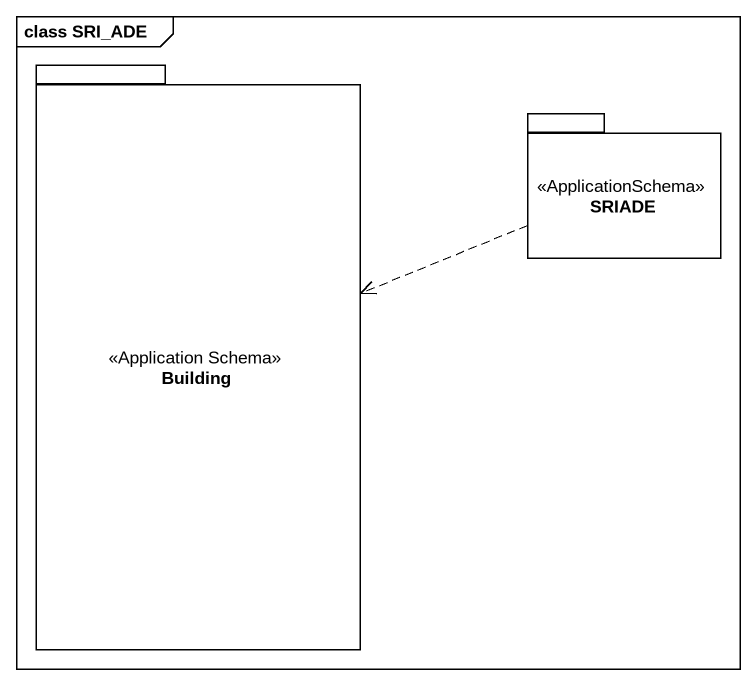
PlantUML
@startuml
mainframe class SRI_ADE
package Building <<Application Schema>> {
}
package SRIADE <<ApplicationSchema>> {
}
SRIADE .left.> Building
@enduml
